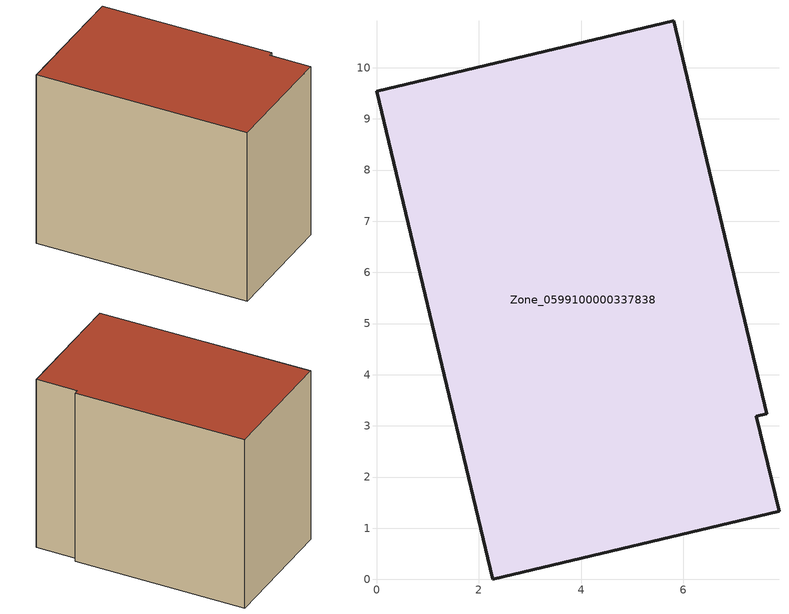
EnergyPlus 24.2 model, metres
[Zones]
Zone_0599100000337838
 floor ground (C_G): 7.63,3.24 7.42,3.19 7.87,1.33 2.27,0 0,9.54 5.81,10.92 z0
 wall outside (C_F): 7.63,3.24 5.81,10.92 0,9.54 2.27,0 7.87,1.33 7.42,3.19 7.63,3.24 z0:8.24
 roof outside (C_R): 7.42,3.19 7.63,3.24 5.81,10.92 0,9.54 2.27,0 7.87,1.33 z8.24
[BUILDING]
Pand.0599100000337838: North Axis=0; Terrain=City; Loads Convergence Tolerance Value=0.04; Temperature Convergence Tolerance Value=0.4; Solar Distribution=FullExterior; Maximum Number of Warmup Days=25; Minimum Number of Warmup Days=1
[Site:Location]
Rotterdam.The.Hague.AP_ZH_NLD Design_Conditions: Latitude=51.96; Longitude=4.45; Time Zone=1; Elevation=-4.5
[SITE:GROUNDTEMPERATURE:BUILDINGSURFACE]
18, 18, 18, 18, 18, 18, 18, 18, 18, 18, 18, 18
[MATERIAL] Thermal Absorptance=0.9; Solar Absorptance=0.7; Visible Absorptance=0.7
Name | Roughness | Thickness | Conductivity | Density | Specific Heat
G.TI.1975-1991 | MediumSmooth | 0.15 | 0.288461 | 540 | 1210
F.TI.1975-1991 | Rough | 0.3 | 0.230769 | 1920 | 840
R.TI.1975-1991 | MediumRough | 0.2 | 0.153846 | 1500 | 1000
[CONSTRUCTION]
C_G: G.TI.1975-1991
C_F: F.TI.1975-1991
C_R: R.TI.1975-1991
[ZONE]
Zone_0599100000337838: Type=1; Multiplier=1; Ceiling Height=Autocalculate; Volume=Autocalculate; Floor Area=autocalculate; Part of Total Floor Area=Yes
[ZONEINFILTRATION:DESIGNFLOWRATE]
Infil_Zone_0599100000337838: Zone or ZoneList or Space or SpaceList=Zone_0599100000337838; Schedule=AlwaysOn; Design Flow Rate Calculation Method=Flow/Area; Flow Rate per Floor Area=0.003; Constant Term Coefficient=1; Temperature Term Coefficient=0; Velocity Term Coefficient=0; Velocity Squared Term Coefficient=0
[HVACTEMPLATE:ZONE:IDEALLOADSAIRSYSTEM]
Zone_0599100000337838: Maximum Heating Supply Air Temperature=50; Minimum Cooling Supply Air Temperature=13; Maximum Heating Supply Air Humidity Ratio=0.0156; Minimum Cooling Supply Air Humidity Ratio=0.0077; Heating Limit=NoLimit; Cooling Limit=NoLimit; Dehumidification Control Type=ConstantSensibleHeatRatio; Cooling Sensible Heat Ratio=0.7; Dehumidification Setpoint=60; Humidification Control Type=None; Humidification Setpoint=30; Outdoor Air Method=None; Outdoor Air Flow Rate per Person=0.00944; Outdoor Air Flow Rate per Zone Floor Area=0; Outdoor Air Flow Rate per Zone=0; Demand Controlled Ventilation Type=None; Outdoor Air Economizer Type=NoEconomizer; Heat Recovery Type=None; Sensible Heat Recovery Effectiveness=0.7; Latent Heat Recovery Effectiveness=0.65
[ZONECONTROL:THERMOSTAT]
ThermostatControl_Zone_0599100000337838: Zone or ZoneList=Zone_0599100000337838; Control Type Schedule=DualSetpointControlType; Control 1=Thermostat_Zone_0599100000337838; Temperature Difference Between Cutout And Setpoint=0
[THERMOSTATSETPOINT:DUALSETPOINT]
Thermostat_Zone_0599100000337838: Heating Setpoint Temperature Schedule=HeatingSetpoint_Zone_0599100000337838; Cooling Setpoint Temperature Schedule=CoolingSetpoint_Zone_0599100000337838
[SCHEDULE:COMPACT]
HeatingSetpoint_Zone_0599100000337838: Through: 12/31, For: AllDays, Until: 24:00, 21
CoolingSetpoint_Zone_0599100000337838: Through: 12/31, For: AllDays, Until: 24:00, 24
DualSetpointControlType: Through: 12/31, For: AllDays, Until: 24:00, 4
AlwaysOn: Through: 12/31, For: AllDays, Until: 24:00, 1
